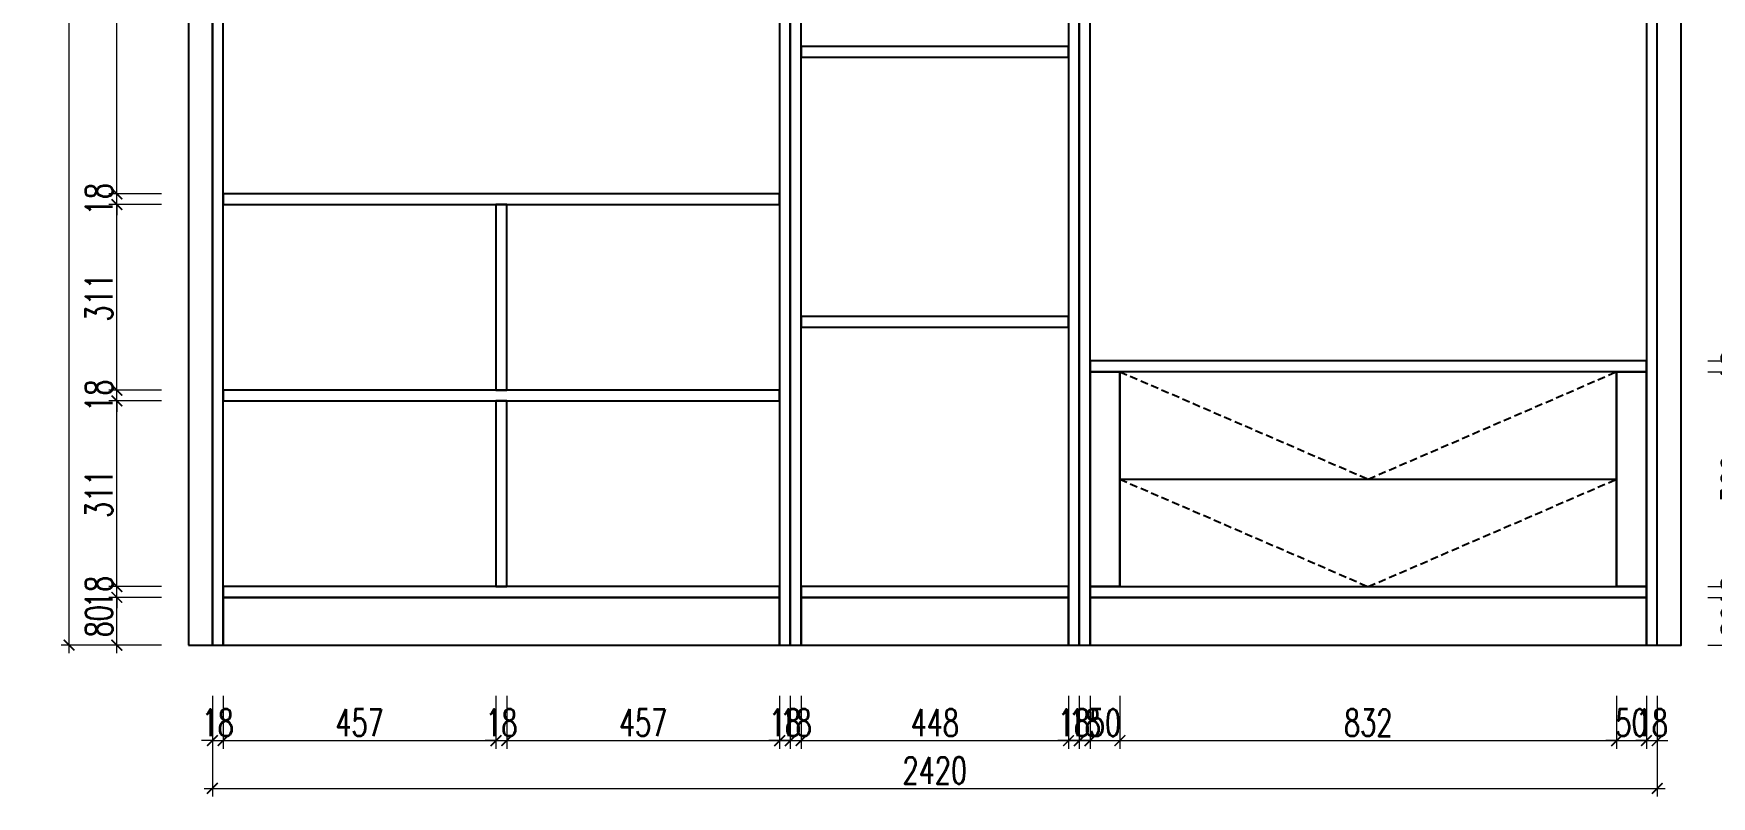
# Model space of a CAD drawing. Header units: inches. Extents: x 55314 to 59719, y -29566 to -22693.
# Drawn here: x 55463 to 58273, y -25744 to -24466 of the extents above; entities that cross this region are included whole.
import ezdxf

# ---------------------------------------------------------------- set-up
doc = ezdxf.new("R2010")
doc.units = ezdxf.units.IN
doc.header["$LTSCALE"] = 2
doc.linetypes.add('HIDDEN', pattern=[9.525, 6.35, -3.175])
for name, color, linetype in [('0-标注', 7, 'Continuous'), ('文字', 255, 'Continuous'), ('柜体', 7, 'Continuous'), ('柜体结构', 255, 'Continuous'), ('门板图层', 1, 'Continuous'), ('门板开启线', 8, 'HIDDEN'), ('门板遮罩', 7, 'Continuous')]:
    doc.layers.add(name, color=color, linetype=linetype)
doc.styles.add('DIMTEXT', font='simplex.shx', dxfattribs={"width": 0.7, "bigfont": 'gbcbig.shx'})
doc.dimstyles.new('雷神标注', dxfattribs={"dimscale": 15, "dimtxt": 3, "dimasz": 1.2, "dimexe": 0.9, "dimexo": 1, "dimgap": 0.5, "dimtad": 1, "dimdec": 0, "dimzin": 13, "dimdsep": 46, "dimtxsty": 'DIMTEXT', "dimblk1": 'ARCHTICK', "dimblk2": 'ARCHTICK', "dimsah": 1, "dimcen": 2, "dimdle": 0.9, "dimclrd": 1, "dimclre": 1, "dimclrt": 1, "dimadec": 1, "dimazin": 0, "dimtfac": 1, "dimtdec": 0, "dimtix": 1, "dimtmove": 1, "dimatfit": 3, "dimfxl": 5, "dimfxlon": 1, "dimtolj": 1, "dimtzin": 13, "dimlwd": 5, "dimlwe": 5, "dimarcsym": 0})

# ---------------------------------------------------------------- blocks, each defined once
blk = doc.blocks.new('_ARCHTICK')
at = {"color": 0, "linetype": 'ByBlock', "const_width": 0.15}
blk.add_lwpolyline([(-0.5, -0.5), (0.5, 0.5)], dxfattribs=at)
blk = doc.blocks.new('*D3')
at = {"layer": '0-标注', "color": 1, "lineweight": 5, "transparency": 16777216}
for p, q in [((55762.5, -25575.5), (55762.5, -25664)), ((55780.5, -25575.5), (55780.5, -25664)), ((55762.5, -25650.5), (55744.5, -25650.5)), ((55762.5, -25650.5), (55780.5, -25650.5)), ((55780.5, -25650.5), (55798.5, -25650.5))]:
    blk.add_line(p, q, dxfattribs=at)
at = {"layer": 'Defpoints', "color": 0, "transparency": 16777216}
for p in [(55762.5, -25490.5), (55780.5, -25490.5), (55780.5, -25650.5)]:
    blk.add_point(p, dxfattribs=at)
at = {"layer": '0-标注', "color": 1, "lineweight": 5, "transparency": 16777216, "xscale": 17.99999999999999, "yscale": 17.99999999999999, "zscale": 17.99999999999999}
blk.add_blockref('_ARCHTICK', (55762.5, -25650.5), dxfattribs=at)
at = {"layer": '0-标注', "color": 1, "lineweight": 5, "transparency": 16777216, "xscale": 17.99999999999999, "yscale": 17.99999999999999, "zscale": 17.99999999999999, "rotation": 180}
blk.add_blockref('_ARCHTICK', (55780.5, -25650.5), dxfattribs=at)
at = {"layer": '0-标注', "color": 1, "transparency": 16777216, "insert": (55771.5, -25620.5), "char_height": 45, "attachment_point": 5, "style": 'DIMTEXT'}
blk.add_mtext('\\A1;18', dxfattribs=at)
blk = doc.blocks.new('*D4')
at = {"layer": '0-标注', "color": 1, "lineweight": 5, "transparency": 16777216}
for p, q in [((55780.5, -25575.5), (55780.5, -25664)), ((56237.5, -25575.5), (56237.5, -25664)), ((55767, -25650.5), (56251, -25650.5))]:
    blk.add_line(p, q, dxfattribs=at)
at = {"layer": 'Defpoints', "color": 0, "transparency": 16777216}
for p in [(55780.5, -25490.5), (56237.5, -25490.5), (56237.5, -25650.5)]:
    blk.add_point(p, dxfattribs=at)
at = {"layer": '0-标注', "color": 1, "lineweight": 5, "transparency": 16777216, "xscale": 17.99999999999999, "yscale": 17.99999999999999, "zscale": 17.99999999999999, "rotation": 180}
blk.add_blockref('_ARCHTICK', (55780.5, -25650.5), dxfattribs=at)
at = {"layer": '0-标注', "color": 1, "lineweight": 5, "transparency": 16777216, "xscale": 17.99999999999999, "yscale": 17.99999999999999, "zscale": 17.99999999999999}
blk.add_blockref('_ARCHTICK', (56237.5, -25650.5), dxfattribs=at)
at = {"layer": '0-标注', "color": 1, "transparency": 16777216, "insert": (56009, -25620.5), "char_height": 45, "attachment_point": 5, "style": 'DIMTEXT'}
blk.add_mtext('\\A1;457', dxfattribs=at)
blk = doc.blocks.new('*D5')
at = {"layer": '0-标注', "color": 1, "lineweight": 5, "transparency": 16777216}
for p, q in [((56237.5, -25575.5), (56237.5, -25664)), ((56255.5, -25575.5), (56255.5, -25664)), ((56237.5, -25650.5), (56219.5, -25650.5)), ((56237.5, -25650.5), (56255.5, -25650.5)), ((56255.5, -25650.5), (56273.5, -25650.5))]:
    blk.add_line(p, q, dxfattribs=at)
at = {"layer": 'Defpoints', "color": 0, "transparency": 16777216}
for p in [(56237.5, -25490.5), (56255.5, -25490.5), (56255.5, -25650.5)]:
    blk.add_point(p, dxfattribs=at)
at = {"layer": '0-标注', "color": 1, "lineweight": 5, "transparency": 16777216, "xscale": 17.99999999999999, "yscale": 17.99999999999999, "zscale": 17.99999999999999}
blk.add_blockref('_ARCHTICK', (56237.5, -25650.5), dxfattribs=at)
at = {"layer": '0-标注', "color": 1, "lineweight": 5, "transparency": 16777216, "xscale": 17.99999999999999, "yscale": 17.99999999999999, "zscale": 17.99999999999999, "rotation": 180}
blk.add_blockref('_ARCHTICK', (56255.5, -25650.5), dxfattribs=at)
at = {"layer": '0-标注', "color": 1, "transparency": 16777216, "insert": (56246.5, -25620.5), "char_height": 45, "attachment_point": 5, "style": 'DIMTEXT'}
blk.add_mtext('\\A1;18', dxfattribs=at)
blk = doc.blocks.new('*D6')
at = {"layer": '0-标注', "color": 1, "lineweight": 5, "transparency": 16777216}
for p, q in [((56255.5, -25575.5), (56255.5, -25664)), ((56712.5, -25575.5), (56712.5, -25664)), ((56242, -25650.5), (56726, -25650.5))]:
    blk.add_line(p, q, dxfattribs=at)
at = {"layer": 'Defpoints', "color": 0, "transparency": 16777216}
for p in [(56255.5, -25490.5), (56712.5, -25490.5), (56712.5, -25650.5)]:
    blk.add_point(p, dxfattribs=at)
at = {"layer": '0-标注', "color": 1, "lineweight": 5, "transparency": 16777216, "xscale": 17.99999999999999, "yscale": 17.99999999999999, "zscale": 17.99999999999999, "rotation": 180}
blk.add_blockref('_ARCHTICK', (56255.5, -25650.5), dxfattribs=at)
at = {"layer": '0-标注', "color": 1, "lineweight": 5, "transparency": 16777216, "xscale": 17.99999999999999, "yscale": 17.99999999999999, "zscale": 17.99999999999999}
blk.add_blockref('_ARCHTICK', (56712.5, -25650.5), dxfattribs=at)
at = {"layer": '0-标注', "color": 1, "transparency": 16777216, "insert": (56484, -25620.5), "char_height": 45, "attachment_point": 5, "style": 'DIMTEXT'}
blk.add_mtext('\\A1;457', dxfattribs=at)
blk = doc.blocks.new('*D7')
at = {"layer": '0-标注', "color": 1, "lineweight": 5, "transparency": 16777216}
for p, q in [((56712.5, -25575.5), (56712.5, -25664)), ((56730.5, -25575.5), (56730.5, -25664)), ((56712.5, -25650.5), (56694.5, -25650.5)), ((56712.5, -25650.5), (56730.5, -25650.5)), ((56730.5, -25650.5), (56748.5, -25650.5))]:
    blk.add_line(p, q, dxfattribs=at)
at = {"layer": 'Defpoints', "color": 0, "transparency": 16777216}
for p in [(56712.5, -25490.5), (56730.5, -25490.5), (56730.5, -25650.5)]:
    blk.add_point(p, dxfattribs=at)
at = {"layer": '0-标注', "color": 1, "lineweight": 5, "transparency": 16777216, "xscale": 17.99999999999999, "yscale": 17.99999999999999, "zscale": 17.99999999999999}
blk.add_blockref('_ARCHTICK', (56712.5, -25650.5), dxfattribs=at)
at = {"layer": '0-标注', "color": 1, "lineweight": 5, "transparency": 16777216, "xscale": 17.99999999999999, "yscale": 17.99999999999999, "zscale": 17.99999999999999, "rotation": 180}
blk.add_blockref('_ARCHTICK', (56730.5, -25650.5), dxfattribs=at)
at = {"layer": '0-标注', "color": 1, "transparency": 16777216, "insert": (56721.5, -25620.5), "char_height": 45, "attachment_point": 5, "style": 'DIMTEXT'}
blk.add_mtext('\\A1;18', dxfattribs=at)
blk = doc.blocks.new('*D8')
at = {"layer": '0-标注', "color": 1, "lineweight": 5, "transparency": 16777216}
for p, q in [((56730.5, -25575.5), (56730.5, -25664)), ((56748.5, -25575.5), (56748.5, -25664)), ((56730.5, -25650.5), (56712.5, -25650.5)), ((56730.5, -25650.5), (56748.5, -25650.5)), ((56748.5, -25650.5), (56766.5, -25650.5))]:
    blk.add_line(p, q, dxfattribs=at)
at = {"layer": 'Defpoints', "color": 0, "transparency": 16777216}
for p in [(56730.5, -25490.5), (56748.5, -25490.5), (56748.5, -25650.5)]:
    blk.add_point(p, dxfattribs=at)
at = {"layer": '0-标注', "color": 1, "lineweight": 5, "transparency": 16777216, "xscale": 17.99999999999999, "yscale": 17.99999999999999, "zscale": 17.99999999999999}
blk.add_blockref('_ARCHTICK', (56730.5, -25650.5), dxfattribs=at)
at = {"layer": '0-标注', "color": 1, "lineweight": 5, "transparency": 16777216, "xscale": 17.99999999999999, "yscale": 17.99999999999999, "zscale": 17.99999999999999, "rotation": 180}
blk.add_blockref('_ARCHTICK', (56748.5, -25650.5), dxfattribs=at)
at = {"layer": '0-标注', "color": 1, "transparency": 16777216, "insert": (56739.5, -25620.5), "char_height": 45, "attachment_point": 5, "style": 'DIMTEXT'}
blk.add_mtext('\\A1;18', dxfattribs=at)
blk = doc.blocks.new('*D9')
at = {"layer": '0-标注', "color": 1, "lineweight": 5, "transparency": 16777216}
for p, q in [((56748.5, -25575.5), (56748.5, -25664)), ((57196.5, -25575.5), (57196.5, -25664)), ((56735, -25650.5), (57210, -25650.5))]:
    blk.add_line(p, q, dxfattribs=at)
at = {"layer": 'Defpoints', "color": 0, "transparency": 16777216}
for p in [(56748.5, -25490.5), (57196.5, -25490.5), (57196.5, -25650.5)]:
    blk.add_point(p, dxfattribs=at)
at = {"layer": '0-标注', "color": 1, "lineweight": 5, "transparency": 16777216, "xscale": 17.99999999999999, "yscale": 17.99999999999999, "zscale": 17.99999999999999, "rotation": 180}
blk.add_blockref('_ARCHTICK', (56748.5, -25650.5), dxfattribs=at)
at = {"layer": '0-标注', "color": 1, "lineweight": 5, "transparency": 16777216, "xscale": 17.99999999999999, "yscale": 17.99999999999999, "zscale": 17.99999999999999}
blk.add_blockref('_ARCHTICK', (57196.5, -25650.5), dxfattribs=at)
at = {"layer": '0-标注', "color": 1, "transparency": 16777216, "insert": (56972.5, -25620.5), "char_height": 45, "attachment_point": 5, "style": 'DIMTEXT'}
blk.add_mtext('\\A1;448', dxfattribs=at)
blk = doc.blocks.new('*D10')
at = {"layer": '0-标注', "color": 1, "lineweight": 5, "transparency": 16777216}
for p, q in [((57196.5, -25575.5), (57196.5, -25664)), ((57214.5, -25575.5), (57214.5, -25664)), ((57196.5, -25650.5), (57178.5, -25650.5)), ((57196.5, -25650.5), (57214.5, -25650.5)), ((57214.5, -25650.5), (57232.5, -25650.5))]:
    blk.add_line(p, q, dxfattribs=at)
at = {"layer": 'Defpoints', "color": 0, "transparency": 16777216}
for p in [(57196.5, -25490.5), (57214.5, -25490.5), (57214.5, -25650.5)]:
    blk.add_point(p, dxfattribs=at)
at = {"layer": '0-标注', "color": 1, "lineweight": 5, "transparency": 16777216, "xscale": 17.99999999999999, "yscale": 17.99999999999999, "zscale": 17.99999999999999}
blk.add_blockref('_ARCHTICK', (57196.5, -25650.5), dxfattribs=at)
at = {"layer": '0-标注', "color": 1, "lineweight": 5, "transparency": 16777216, "xscale": 17.99999999999999, "yscale": 17.99999999999999, "zscale": 17.99999999999999, "rotation": 180}
blk.add_blockref('_ARCHTICK', (57214.5, -25650.5), dxfattribs=at)
at = {"layer": '0-标注', "color": 1, "transparency": 16777216, "insert": (57205.5, -25620.5), "char_height": 45, "attachment_point": 5, "style": 'DIMTEXT'}
blk.add_mtext('\\A1;18', dxfattribs=at)
blk = doc.blocks.new('*D11')
at = {"layer": '0-标注', "color": 1, "lineweight": 5, "transparency": 16777216}
for p, q in [((57214.5, -25575.5), (57214.5, -25664)), ((57232.5, -25575.5), (57232.5, -25664)), ((57214.5, -25650.5), (57196.5, -25650.5)), ((57214.5, -25650.5), (57232.5, -25650.5)), ((57232.5, -25650.5), (57250.5, -25650.5))]:
    blk.add_line(p, q, dxfattribs=at)
at = {"layer": 'Defpoints', "color": 0, "transparency": 16777216}
for p in [(57214.5, -25490.5), (57232.5, -25490.5), (57232.5, -25650.5)]:
    blk.add_point(p, dxfattribs=at)
at = {"layer": '0-标注', "color": 1, "lineweight": 5, "transparency": 16777216, "xscale": 17.99999999999999, "yscale": 17.99999999999999, "zscale": 17.99999999999999}
blk.add_blockref('_ARCHTICK', (57214.5, -25650.5), dxfattribs=at)
at = {"layer": '0-标注', "color": 1, "lineweight": 5, "transparency": 16777216, "xscale": 17.99999999999999, "yscale": 17.99999999999999, "zscale": 17.99999999999999, "rotation": 180}
blk.add_blockref('_ARCHTICK', (57232.5, -25650.5), dxfattribs=at)
at = {"layer": '0-标注', "color": 1, "transparency": 16777216, "insert": (57223.5, -25620.5), "char_height": 45, "attachment_point": 5, "style": 'DIMTEXT'}
blk.add_mtext('\\A1;18', dxfattribs=at)
blk = doc.blocks.new('*D12')
at = {"layer": '0-标注', "color": 1, "lineweight": 5, "transparency": 16777216}
for p, q in [((57232.5, -25575.5), (57232.5, -25664)), ((57282.5, -25575.5), (57282.5, -25664)), ((57232.5, -25650.5), (57214.5, -25650.5)), ((57232.5, -25650.5), (57282.5, -25650.5)), ((57282.5, -25650.5), (57300.5, -25650.5))]:
    blk.add_line(p, q, dxfattribs=at)
at = {"layer": 'Defpoints', "color": 0, "transparency": 16777216}
for p in [(57232.5, -25490.5), (57282.5, -25490.5), (57282.5, -25650.5)]:
    blk.add_point(p, dxfattribs=at)
at = {"layer": '0-标注', "color": 1, "lineweight": 5, "transparency": 16777216, "xscale": 17.99999999999999, "yscale": 17.99999999999999, "zscale": 17.99999999999999}
blk.add_blockref('_ARCHTICK', (57232.5, -25650.5), dxfattribs=at)
at = {"layer": '0-标注', "color": 1, "lineweight": 5, "transparency": 16777216, "xscale": 17.99999999999999, "yscale": 17.99999999999999, "zscale": 17.99999999999999, "rotation": 180}
blk.add_blockref('_ARCHTICK', (57282.5, -25650.5), dxfattribs=at)
at = {"layer": '0-标注', "color": 1, "transparency": 16777216, "insert": (57257.5, -25620.5), "char_height": 45, "attachment_point": 5, "style": 'DIMTEXT'}
blk.add_mtext('\\A1;50', dxfattribs=at)
blk = doc.blocks.new('*D13')
at = {"layer": '0-标注', "color": 1, "lineweight": 5, "transparency": 16777216}
for p, q in [((57282.5, -25575.5), (57282.5, -25664)), ((58114.5, -25575.5), (58114.5, -25664)), ((57269, -25650.5), (58128, -25650.5))]:
    blk.add_line(p, q, dxfattribs=at)
at = {"layer": 'Defpoints', "color": 0, "transparency": 16777216}
for p in [(57282.5, -25490.5), (58114.5, -25490.5), (58114.5, -25650.5)]:
    blk.add_point(p, dxfattribs=at)
at = {"layer": '0-标注', "color": 1, "lineweight": 5, "transparency": 16777216, "xscale": 17.99999999999999, "yscale": 17.99999999999999, "zscale": 17.99999999999999, "rotation": 180}
blk.add_blockref('_ARCHTICK', (57282.5, -25650.5), dxfattribs=at)
at = {"layer": '0-标注', "color": 1, "lineweight": 5, "transparency": 16777216, "xscale": 17.99999999999999, "yscale": 17.99999999999999, "zscale": 17.99999999999999}
blk.add_blockref('_ARCHTICK', (58114.5, -25650.5), dxfattribs=at)
at = {"layer": '0-标注', "color": 1, "transparency": 16777216, "insert": (57698.5, -25620.5), "char_height": 45, "attachment_point": 5, "style": 'DIMTEXT'}
blk.add_mtext('\\A1;832', dxfattribs=at)
blk = doc.blocks.new('*D14')
at = {"layer": '0-标注', "color": 1, "lineweight": 5, "transparency": 16777216}
for p, q in [((58114.5, -25575.5), (58114.5, -25664)), ((58164.5, -25575.5), (58164.5, -25664)), ((58114.5, -25650.5), (58096.5, -25650.5)), ((58114.5, -25650.5), (58164.5, -25650.5)), ((58164.5, -25650.5), (58182.5, -25650.5))]:
    blk.add_line(p, q, dxfattribs=at)
at = {"layer": 'Defpoints', "color": 0, "transparency": 16777216}
for p in [(58114.5, -25490.5), (58164.5, -25490.5), (58164.5, -25650.5)]:
    blk.add_point(p, dxfattribs=at)
at = {"layer": '0-标注', "color": 1, "lineweight": 5, "transparency": 16777216, "xscale": 17.99999999999999, "yscale": 17.99999999999999, "zscale": 17.99999999999999}
blk.add_blockref('_ARCHTICK', (58114.5, -25650.5), dxfattribs=at)
at = {"layer": '0-标注', "color": 1, "lineweight": 5, "transparency": 16777216, "xscale": 17.99999999999999, "yscale": 17.99999999999999, "zscale": 17.99999999999999, "rotation": 180}
blk.add_blockref('_ARCHTICK', (58164.5, -25650.5), dxfattribs=at)
at = {"layer": '0-标注', "color": 1, "transparency": 16777216, "insert": (58139.5, -25620.5), "char_height": 45, "attachment_point": 5, "style": 'DIMTEXT'}
blk.add_mtext('\\A1;50', dxfattribs=at)
blk = doc.blocks.new('*D15')
at = {"layer": '0-标注', "color": 1, "lineweight": 5, "transparency": 16777216}
for p, q in [((58164.5, -25575.5), (58164.5, -25664)), ((58182.5, -25575.5), (58182.5, -25664)), ((58164.5, -25650.5), (58146.5, -25650.5)), ((58164.5, -25650.5), (58182.5, -25650.5)), ((58182.5, -25650.5), (58200.5, -25650.5))]:
    blk.add_line(p, q, dxfattribs=at)
at = {"layer": 'Defpoints', "color": 0, "transparency": 16777216}
for p in [(58164.5, -25490.5), (58182.5, -25490.5), (58182.5, -25650.5)]:
    blk.add_point(p, dxfattribs=at)
at = {"layer": '0-标注', "color": 1, "lineweight": 5, "transparency": 16777216, "xscale": 17.99999999999999, "yscale": 17.99999999999999, "zscale": 17.99999999999999}
blk.add_blockref('_ARCHTICK', (58164.5, -25650.5), dxfattribs=at)
at = {"layer": '0-标注', "color": 1, "lineweight": 5, "transparency": 16777216, "xscale": 17.99999999999999, "yscale": 17.99999999999999, "zscale": 17.99999999999999, "rotation": 180}
blk.add_blockref('_ARCHTICK', (58182.5, -25650.5), dxfattribs=at)
at = {"layer": '0-标注', "color": 1, "transparency": 16777216, "insert": (58173.5, -25620.5), "char_height": 45, "attachment_point": 5, "style": 'DIMTEXT'}
blk.add_mtext('\\A1;18', dxfattribs=at)
blk = doc.blocks.new('*D16')
at = {"layer": '0-标注', "color": 1, "lineweight": 5, "transparency": 16777216}
for p, q in [((55762.5, -25655.5), (55762.5, -25744)), ((58182.5, -25655.5), (58182.5, -25744)), ((55749, -25730.5), (58196, -25730.5))]:
    blk.add_line(p, q, dxfattribs=at)
at = {"layer": 'Defpoints', "color": 0, "transparency": 16777216}
for p in [(55762.5, -25490.5), (58182.5, -25490.5), (58182.5, -25730.5)]:
    blk.add_point(p, dxfattribs=at)
at = {"layer": '0-标注', "color": 1, "lineweight": 5, "transparency": 16777216, "xscale": 17.99999999999999, "yscale": 17.99999999999999, "zscale": 17.99999999999999, "rotation": 180}
blk.add_blockref('_ARCHTICK', (55762.5, -25730.5), dxfattribs=at)
at = {"layer": '0-标注', "color": 1, "lineweight": 5, "transparency": 16777216, "xscale": 17.99999999999999, "yscale": 17.99999999999999, "zscale": 17.99999999999999}
blk.add_blockref('_ARCHTICK', (58182.5, -25730.5), dxfattribs=at)
at = {"layer": '0-标注', "color": 1, "transparency": 16777216, "insert": (56972.5, -25700.5), "char_height": 45, "attachment_point": 5, "style": 'DIMTEXT'}
blk.add_mtext('\\A1;2420', dxfattribs=at)
blk = doc.blocks.new('*D17')
at = {"layer": '0-标注', "color": 1, "lineweight": 5, "transparency": 16777216}
for p, q in [((55602.5, -25504), (55602.5, -25397)), ((55677.5, -25410.5), (55589, -25410.5)), ((55677.5, -25490.5), (55589, -25490.5))]:
    blk.add_line(p, q, dxfattribs=at)
at = {"layer": 'Defpoints', "color": 0, "transparency": 16777216}
for p in [(55602.5, -25410.5), (55762.5, -25410.5), (55762.5, -25490.5)]:
    blk.add_point(p, dxfattribs=at)
at = {"layer": '0-标注', "color": 1, "lineweight": 5, "transparency": 16777216, "xscale": 17.99999999999999, "yscale": 17.99999999999999, "zscale": 17.99999999999999}
for p, rotation in [((55602.5, -25410.5), 90), ((55602.5, -25490.5), 270)]:
    blk.add_blockref('_ARCHTICK', p, dxfattribs=dict(at, rotation=rotation))
at = {"layer": '0-标注', "color": 1, "transparency": 16777216, "insert": (55572.5, -25450.5), "char_height": 45, "attachment_point": 5, "rotation": 90, "style": 'DIMTEXT'}
blk.add_mtext('\\A1;80', dxfattribs=at)
blk = doc.blocks.new('*D18')
at = {"layer": '0-标注', "color": 1, "lineweight": 5, "transparency": 16777216}
for p, q in [((55602.5, -25392.5), (55602.5, -25374.5)), ((55677.5, -25392.5), (55589, -25392.5)), ((55602.5, -25410.5), (55602.5, -25392.5)), ((55677.5, -25410.5), (55589, -25410.5)), ((55602.5, -25410.5), (55602.5, -25428.5))]:
    blk.add_line(p, q, dxfattribs=at)
at = {"layer": 'Defpoints', "color": 0, "transparency": 16777216}
for p in [(55602.5, -25392.5), (55762.5, -25392.5), (55762.5, -25410.5)]:
    blk.add_point(p, dxfattribs=at)
at = {"layer": '0-标注', "color": 1, "lineweight": 5, "transparency": 16777216, "xscale": 17.99999999999999, "yscale": 17.99999999999999, "zscale": 17.99999999999999}
for p, rotation in [((55602.5, -25392.5), 270), ((55602.5, -25410.5), 90)]:
    blk.add_blockref('_ARCHTICK', p, dxfattribs=dict(at, rotation=rotation))
at = {"layer": '0-标注', "color": 1, "transparency": 16777216, "insert": (55572.5, -25401.5), "char_height": 45, "attachment_point": 5, "rotation": 90, "style": 'DIMTEXT'}
blk.add_mtext('\\A1;18', dxfattribs=at)
blk = doc.blocks.new('*D19')
at = {"layer": '0-标注', "color": 1, "lineweight": 5, "transparency": 16777216}
for p, q in [((55602.5, -25406), (55602.5, -25068)), ((55677.5, -25081.5), (55589, -25081.5)), ((55677.5, -25392.5), (55589, -25392.5))]:
    blk.add_line(p, q, dxfattribs=at)
at = {"layer": 'Defpoints', "color": 0, "transparency": 16777216}
for p in [(55602.5, -25081.5), (55762.5, -25081.5), (55762.5, -25392.5)]:
    blk.add_point(p, dxfattribs=at)
at = {"layer": '0-标注', "color": 1, "lineweight": 5, "transparency": 16777216, "xscale": 17.99999999999999, "yscale": 17.99999999999999, "zscale": 17.99999999999999}
for p, rotation in [((55602.5, -25081.5), 90), ((55602.5, -25392.5), 270)]:
    blk.add_blockref('_ARCHTICK', p, dxfattribs=dict(at, rotation=rotation))
at = {"layer": '0-标注', "color": 1, "transparency": 16777216, "insert": (55572.5, -25237), "char_height": 45, "attachment_point": 5, "rotation": 90, "style": 'DIMTEXT'}
blk.add_mtext('\\A1;311', dxfattribs=at)
blk = doc.blocks.new('*D20')
at = {"layer": '0-标注', "color": 1, "lineweight": 5, "transparency": 16777216}
for p, q in [((55677.5, -25063.5), (55589, -25063.5)), ((55602.5, -25063.5), (55602.5, -25045.5)), ((55602.5, -25081.5), (55602.5, -25063.5)), ((55677.5, -25081.5), (55589, -25081.5)), ((55602.5, -25081.5), (55602.5, -25099.5))]:
    blk.add_line(p, q, dxfattribs=at)
at = {"layer": 'Defpoints', "color": 0, "transparency": 16777216}
for p in [(55602.5, -25063.5), (55762.5, -25063.5), (55762.5, -25081.5)]:
    blk.add_point(p, dxfattribs=at)
at = {"layer": '0-标注', "color": 1, "lineweight": 5, "transparency": 16777216, "xscale": 17.99999999999999, "yscale": 17.99999999999999, "zscale": 17.99999999999999}
for p, rotation in [((55602.5, -25063.5), 270), ((55602.5, -25081.5), 90)]:
    blk.add_blockref('_ARCHTICK', p, dxfattribs=dict(at, rotation=rotation))
at = {"layer": '0-标注', "color": 1, "transparency": 16777216, "insert": (55572.5, -25072.5), "char_height": 45, "attachment_point": 5, "rotation": 90, "style": 'DIMTEXT'}
blk.add_mtext('\\A1;18', dxfattribs=at)
blk = doc.blocks.new('*D21')
at = {"layer": '0-标注', "color": 1, "lineweight": 5, "transparency": 16777216}
for p, q in [((55677.5, -24752.5), (55589, -24752.5)), ((55602.5, -25077), (55602.5, -24739)), ((55677.5, -25063.5), (55589, -25063.5))]:
    blk.add_line(p, q, dxfattribs=at)
at = {"layer": 'Defpoints', "color": 0, "transparency": 16777216}
for p in [(55602.5, -24752.5), (55762.5, -24752.5), (55762.5, -25063.5)]:
    blk.add_point(p, dxfattribs=at)
at = {"layer": '0-标注', "color": 1, "lineweight": 5, "transparency": 16777216, "xscale": 17.99999999999999, "yscale": 17.99999999999999, "zscale": 17.99999999999999}
for p, rotation in [((55602.5, -24752.5), 90), ((55602.5, -25063.5), 270)]:
    blk.add_blockref('_ARCHTICK', p, dxfattribs=dict(at, rotation=rotation))
at = {"layer": '0-标注', "color": 1, "transparency": 16777216, "insert": (55572.5, -24908), "char_height": 45, "attachment_point": 5, "rotation": 90, "style": 'DIMTEXT'}
blk.add_mtext('\\A1;311', dxfattribs=at)
blk = doc.blocks.new('*D22')
at = {"layer": '0-标注', "color": 1, "lineweight": 5, "transparency": 16777216}
for p, q in [((55602.5, -24734.5), (55602.5, -24716.5)), ((55677.5, -24734.5), (55589, -24734.5)), ((55677.5, -24752.5), (55589, -24752.5)), ((55602.5, -24752.5), (55602.5, -24734.5)), ((55602.5, -24752.5), (55602.5, -24770.5))]:
    blk.add_line(p, q, dxfattribs=at)
at = {"layer": 'Defpoints', "color": 0, "transparency": 16777216}
for p in [(55602.5, -24734.5), (55762.5, -24734.5), (55762.5, -24752.5)]:
    blk.add_point(p, dxfattribs=at)
at = {"layer": '0-标注', "color": 1, "lineweight": 5, "transparency": 16777216, "xscale": 17.99999999999999, "yscale": 17.99999999999999, "zscale": 17.99999999999999}
for p, rotation in [((55602.5, -24734.5), 270), ((55602.5, -24752.5), 90)]:
    blk.add_blockref('_ARCHTICK', p, dxfattribs=dict(at, rotation=rotation))
at = {"layer": '0-标注', "color": 1, "transparency": 16777216, "insert": (55572.5, -24743.5), "char_height": 45, "attachment_point": 5, "rotation": 90, "style": 'DIMTEXT'}
blk.add_mtext('\\A1;18', dxfattribs=at)
blk = doc.blocks.new('*D23')
at = {"layer": '0-标注', "color": 1, "lineweight": 5, "transparency": 16777216}
for p, q in [((55602.5, -24748), (55602.5, -23603)), ((55677.5, -23616.5), (55589, -23616.5)), ((55677.5, -24734.5), (55589, -24734.5))]:
    blk.add_line(p, q, dxfattribs=at)
at = {"layer": 'Defpoints', "color": 0, "transparency": 16777216}
for p in [(55602.5, -23616.5), (55762.5, -23616.5), (55762.5, -24734.5)]:
    blk.add_point(p, dxfattribs=at)
at = {"layer": '0-标注', "color": 1, "lineweight": 5, "transparency": 16777216, "xscale": 17.99999999999999, "yscale": 17.99999999999999, "zscale": 17.99999999999999}
for p, rotation in [((55602.5, -23616.5), 90), ((55602.5, -24734.5), 270)]:
    blk.add_blockref('_ARCHTICK', p, dxfattribs=dict(at, rotation=rotation))
at = {"layer": '0-标注', "color": 1, "transparency": 16777216, "insert": (55572.5, -24175.5), "char_height": 45, "attachment_point": 5, "rotation": 90, "style": 'DIMTEXT'}
blk.add_mtext('\\A1;1118', dxfattribs=at)
blk = doc.blocks.new('*D27')
at = {"layer": '0-标注', "color": 1, "lineweight": 5, "transparency": 16777216}
for p, q in [((55522.5, -25504), (55522.5, -23117)), ((55597.5, -23130.5), (55509, -23130.5)), ((55597.5, -25490.5), (55509, -25490.5))]:
    blk.add_line(p, q, dxfattribs=at)
at = {"layer": 'Defpoints', "color": 0, "transparency": 16777216}
for p in [(55522.5, -23130.5), (55762.5, -23130.5), (55762.5, -25490.5)]:
    blk.add_point(p, dxfattribs=at)
at = {"layer": '0-标注', "color": 1, "lineweight": 5, "transparency": 16777216, "xscale": 17.99999999999999, "yscale": 17.99999999999999, "zscale": 17.99999999999999}
for p, rotation in [((55522.5, -23130.5), 90), ((55522.5, -25490.5), 270)]:
    blk.add_blockref('_ARCHTICK', p, dxfattribs=dict(at, rotation=rotation))
at = {"layer": '0-标注', "color": 1, "transparency": 16777216, "insert": (55492.5, -24310.5), "char_height": 45, "attachment_point": 5, "rotation": 90, "style": 'DIMTEXT'}
blk.add_mtext('\\A1;2360', dxfattribs=at)
blk = doc.blocks.new('*D38')
at = {"layer": '0-标注', "color": 1, "lineweight": 5, "transparency": 16777216}
for p, q in [((58342.5, -25504), (58342.5, -25397)), ((58267.5, -25410.5), (58356, -25410.5)), ((58267.5, -25490.5), (58356, -25490.5))]:
    blk.add_line(p, q, dxfattribs=at)
at = {"layer": 'Defpoints', "color": 0, "transparency": 16777216}
for p in [(58182.5, -25410.5), (58342.5, -25410.5), (58182.5, -25490.5)]:
    blk.add_point(p, dxfattribs=at)
at = {"layer": '0-标注', "color": 1, "lineweight": 5, "transparency": 16777216, "xscale": 17.99999999999999, "yscale": 17.99999999999999, "zscale": 17.99999999999999}
for p, rotation in [((58342.5, -25410.5), 90), ((58342.5, -25490.5), 270)]:
    blk.add_blockref('_ARCHTICK', p, dxfattribs=dict(at, rotation=rotation))
at = {"layer": '0-标注', "color": 1, "transparency": 16777216, "insert": (58312.5, -25450.5), "char_height": 45, "attachment_point": 5, "rotation": 90, "style": 'DIMTEXT'}
blk.add_mtext('\\A1;80', dxfattribs=at)
blk = doc.blocks.new('*D39')
at = {"layer": '0-标注', "color": 1, "lineweight": 5, "transparency": 16777216}
for p, q in [((58342.5, -25392.5), (58342.5, -25374.5)), ((58267.5, -25392.5), (58356, -25392.5)), ((58342.5, -25410.5), (58342.5, -25392.5)), ((58267.5, -25410.5), (58356, -25410.5)), ((58342.5, -25410.5), (58342.5, -25428.5))]:
    blk.add_line(p, q, dxfattribs=at)
at = {"layer": 'Defpoints', "color": 0, "transparency": 16777216}
for p in [(58182.5, -25392.5), (58342.5, -25392.5), (58182.5, -25410.5)]:
    blk.add_point(p, dxfattribs=at)
at = {"layer": '0-标注', "color": 1, "lineweight": 5, "transparency": 16777216, "xscale": 17.99999999999999, "yscale": 17.99999999999999, "zscale": 17.99999999999999}
for p, rotation in [((58342.5, -25392.5), 270), ((58342.5, -25410.5), 90)]:
    blk.add_blockref('_ARCHTICK', p, dxfattribs=dict(at, rotation=rotation))
at = {"layer": '0-标注', "color": 1, "transparency": 16777216, "insert": (58312.5, -25401.5), "char_height": 45, "attachment_point": 5, "rotation": 90, "style": 'DIMTEXT'}
blk.add_mtext('\\A1;18', dxfattribs=at)
blk = doc.blocks.new('*D40')
at = {"layer": '0-标注', "color": 1, "lineweight": 5, "transparency": 16777216}
for p, q in [((58267.5, -25032.5), (58356, -25032.5)), ((58342.5, -25406), (58342.5, -25019)), ((58267.5, -25392.5), (58356, -25392.5))]:
    blk.add_line(p, q, dxfattribs=at)
at = {"layer": 'Defpoints', "color": 0, "transparency": 16777216}
for p in [(58182.5, -25032.5), (58342.5, -25032.5), (58182.5, -25392.5)]:
    blk.add_point(p, dxfattribs=at)
at = {"layer": '0-标注', "color": 1, "lineweight": 5, "transparency": 16777216, "xscale": 17.99999999999999, "yscale": 17.99999999999999, "zscale": 17.99999999999999}
for p, rotation in [((58342.5, -25032.5), 90), ((58342.5, -25392.5), 270)]:
    blk.add_blockref('_ARCHTICK', p, dxfattribs=dict(at, rotation=rotation))
at = {"layer": '0-标注', "color": 1, "transparency": 16777216, "insert": (58312.5, -25212.5), "char_height": 45, "attachment_point": 5, "rotation": 90, "style": 'DIMTEXT'}
blk.add_mtext('\\A1;360', dxfattribs=at)
blk = doc.blocks.new('*D41')
at = {"layer": '0-标注', "color": 1, "lineweight": 5, "transparency": 16777216}
for p, q in [((58342.5, -25014.5), (58342.5, -24996.5)), ((58267.5, -25014.5), (58356, -25014.5)), ((58267.5, -25032.5), (58356, -25032.5)), ((58342.5, -25032.5), (58342.5, -25014.5)), ((58342.5, -25032.5), (58342.5, -25050.5))]:
    blk.add_line(p, q, dxfattribs=at)
at = {"layer": 'Defpoints', "color": 0, "transparency": 16777216}
for p in [(58182.5, -25014.5), (58182.5, -25032.5), (58342.5, -25014.5)]:
    blk.add_point(p, dxfattribs=at)
at = {"layer": '0-标注', "color": 1, "lineweight": 5, "transparency": 16777216, "xscale": 17.99999999999999, "yscale": 17.99999999999999, "zscale": 17.99999999999999}
for p, rotation in [((58342.5, -25014.5), 270), ((58342.5, -25032.5), 90)]:
    blk.add_blockref('_ARCHTICK', p, dxfattribs=dict(at, rotation=rotation))
at = {"layer": '0-标注', "color": 1, "transparency": 16777216, "insert": (58312.5, -25023.5), "char_height": 45, "attachment_point": 5, "rotation": 90, "style": 'DIMTEXT'}
blk.add_mtext('\\A1;18', dxfattribs=at)
blk = doc.blocks.new('*D42')
at = {"layer": '0-标注', "color": 1, "lineweight": 5, "transparency": 16777216}
for p, q in [((58342.5, -25028), (58342.5, -23603)), ((58267.5, -23616.5), (58356, -23616.5)), ((58267.5, -25014.5), (58356, -25014.5))]:
    blk.add_line(p, q, dxfattribs=at)
at = {"layer": 'Defpoints', "color": 0, "transparency": 16777216}
for p in [(58182.5, -23616.5), (58342.5, -23616.5), (58182.5, -25014.5)]:
    blk.add_point(p, dxfattribs=at)
at = {"layer": '0-标注', "color": 1, "lineweight": 5, "transparency": 16777216, "xscale": 17.99999999999999, "yscale": 17.99999999999999, "zscale": 17.99999999999999}
for p, rotation in [((58342.5, -23616.5), 90), ((58342.5, -25014.5), 270)]:
    blk.add_blockref('_ARCHTICK', p, dxfattribs=dict(at, rotation=rotation))
at = {"layer": '0-标注', "color": 1, "transparency": 16777216, "insert": (58312.5, -24315.5), "char_height": 45, "attachment_point": 5, "rotation": 90, "style": 'DIMTEXT'}
blk.add_mtext('\\A1;1398', dxfattribs=at)
blk = doc.blocks.new('*D46')
at = {"layer": '0-标注', "color": 1, "lineweight": 5, "transparency": 16777216}
for p, q in [((58422.5, -25504), (58422.5, -23117)), ((58347.5, -23130.5), (58436, -23130.5)), ((58347.5, -25490.5), (58436, -25490.5))]:
    blk.add_line(p, q, dxfattribs=at)
at = {"layer": 'Defpoints', "color": 0, "transparency": 16777216}
for p in [(58182.5, -23130.5), (58422.5, -23130.5), (58182.5, -25490.5)]:
    blk.add_point(p, dxfattribs=at)
at = {"layer": '0-标注', "color": 1, "lineweight": 5, "transparency": 16777216, "xscale": 17.99999999999999, "yscale": 17.99999999999999, "zscale": 17.99999999999999}
for p, rotation in [((58422.5, -23130.5), 90), ((58422.5, -25490.5), 270)]:
    blk.add_blockref('_ARCHTICK', p, dxfattribs=dict(at, rotation=rotation))
at = {"layer": '0-标注', "color": 1, "transparency": 16777216, "insert": (58392.5, -24310.5), "char_height": 45, "attachment_point": 5, "rotation": 90, "style": 'DIMTEXT'}
blk.add_mtext('\\A1;2360', dxfattribs=at)

msp = doc.modelspace()

# ---------------------------------------------------------------- linework, layer by layer
at = {"layer": '文字'}
msp.add_lwpolyline([(55722.5, -25490.5), (58222.5, -25490.5), (58222.5, -23090.5), (55722.5, -23090.5)], close=True, dxfattribs=at)
at = {"layer": '柜体'}
for p, q in [((55762.5, -25490.5), (55762.5, -23090.5)), ((58182.5, -25490.5), (58182.5, -23090.5))]:
    msp.add_line(p, q, dxfattribs=at)
at = {"layer": '柜体结构'}
for points in [[(55762.5, -25490.5), (55780.5, -25490.5), (55780.5, -23130.5), (55762.5, -23130.5)], [(56712.5, -25490.5), (56730.5, -25490.5), (56730.5, -23130.5), (56712.5, -23130.5)], [(56730.5, -25490.5), (56748.5, -25490.5), (56748.5, -23130.5), (56730.5, -23130.5)], [(57196.5, -25490.5), (57214.5, -25490.5), (57214.5, -23130.5), (57196.5, -23130.5)], [(57214.5, -25490.5), (57232.5, -25490.5), (57232.5, -23130.5), (57214.5, -23130.5)], [(58164.5, -25490.5), (58182.5, -25490.5), (58182.5, -23130.5), (58164.5, -23130.5)], [(56748.5, -24505.7), (57196.5, -24505.7), (57196.5, -24487.7), (56748.5, -24487.7)], [(55780.5, -24752.5), (56712.5, -24752.5), (56712.5, -24734.5), (55780.5, -24734.5)], [(56237.5, -25063.5), (56255.5, -25063.5), (56255.5, -24752.5), (56237.5, -24752.5)], [(56748.5, -24958.1), (57196.5, -24958.1), (57196.5, -24940.1), (56748.5, -24940.1)], [(57232.5, -25032.5), (58164.5, -25032.5), (58164.5, -25014.5), (57232.5, -25014.5)], [(57232.5, -25392.5), (57282.5, -25392.5), (57282.5, -25032.5), (57232.5, -25032.5)], [(58114.5, -25392.5), (58164.5, -25392.5), (58164.5, -25032.5), (58114.5, -25032.5)], [(55780.5, -25081.5), (56712.5, -25081.5), (56712.5, -25063.5), (55780.5, -25063.5)], [(56237.5, -25392.5), (56255.5, -25392.5), (56255.5, -25081.5), (56237.5, -25081.5)], [(55780.5, -25410.5), (56712.5, -25410.5), (56712.5, -25392.5), (55780.5, -25392.5)], [(56748.5, -25410.5), (57196.5, -25410.5), (57196.5, -25392.5), (56748.5, -25392.5)], [(57232.5, -25410.5), (58164.5, -25410.5), (58164.5, -25392.5), (57232.5, -25392.5)], [(55780.5, -25490.5), (56712.5, -25490.5), (56712.5, -25410.5), (55780.5, -25410.5)], [(56748.5, -25490.5), (57196.5, -25490.5), (57196.5, -25410.5), (56748.5, -25410.5)], [(57232.5, -25490.5), (58164.5, -25490.5), (58164.5, -25410.5), (57232.5, -25410.5)]]:
    msp.add_lwpolyline(points, close=True, dxfattribs=at)
at = {"layer": '柜体结构', "elevation": -512}
for points in [[(55780.5, -25490.5), (56712.5, -25490.5), (56712.5, -25410.5), (55780.5, -25410.5)], [(56748.5, -25490.5), (57196.5, -25490.5), (57196.5, -25410.5), (56748.5, -25410.5)], [(57232.5, -25490.5), (58164.5, -25490.5), (58164.5, -25410.5), (57232.5, -25410.5)]]:
    msp.add_lwpolyline(points, close=True, dxfattribs=at)

# ---------------------------------------------------------------- dimensions: what is measured, and where the dimension line sits
at = {"layer": '0-标注'}
for p1, p2, distance, picture, middle in [((55762.5, -25490.5), (55762.5, -23130.5), 240, '*D27', (55492.5, -24310.5)), ((58182.5, -25490.5), (58182.5, -23130.5), -240, '*D46', (58392.5, -24310.5)), ((55762.5, -24734.5), (55762.5, -23616.5), 160, '*D23', (55572.5, -24175.5)), ((58182.5, -25014.5), (58182.5, -23616.5), -160, '*D42', (58312.5, -24315.5)), ((55762.5, -24752.5), (55762.5, -24734.5), 160, '*D22', (55572.5, -24743.5)), ((55762.5, -25063.5), (55762.5, -24752.5), 160, '*D21', (55572.5, -24908)), ((58182.5, -25032.5), (58182.5, -25014.5), -160, '*D41', (58312.5, -25023.5)), ((55762.5, -25081.5), (55762.5, -25063.5), 160, '*D20', (55572.5, -25072.5)), ((58182.5, -25392.5), (58182.5, -25032.5), -160, '*D40', (58312.5, -25212.5)), ((55762.5, -25392.5), (55762.5, -25081.5), 160, '*D19', (55572.5, -25237)), ((55762.5, -25410.5), (55762.5, -25392.5), 160, '*D18', (55572.5, -25401.5)), ((58182.5, -25410.5), (58182.5, -25392.5), -160, '*D39', (58312.5, -25401.5)), ((55762.5, -25490.5), (55762.5, -25410.5), 160, '*D17', (55572.5, -25450.5)), ((58182.5, -25490.5), (58182.5, -25410.5), -160, '*D38', (58312.5, -25450.5)), ((55762.5, -25490.5), (55780.5, -25490.5), -160, '*D3', (55771.5, -25620.5)), ((55762.5, -25490.5), (58182.5, -25490.5), -240, '*D16', (56972.5, -25700.5)), ((55780.5, -25490.5), (56237.5, -25490.5), -160, '*D4', (56009, -25620.5)), ((56237.5, -25490.5), (56255.5, -25490.5), -160, '*D5', (56246.5, -25620.5)), ((56255.5, -25490.5), (56712.5, -25490.5), -160, '*D6', (56484, -25620.5)), ((56712.5, -25490.5), (56730.5, -25490.5), -160, '*D7', (56721.5, -25620.5)), ((56730.5, -25490.5), (56748.5, -25490.5), -160, '*D8', (56739.5, -25620.5)), ((56748.5, -25490.5), (57196.5, -25490.5), -160, '*D9', (56972.5, -25620.5)), ((57196.5, -25490.5), (57214.5, -25490.5), -160, '*D10', (57205.5, -25620.5)), ((57214.5, -25490.5), (57232.5, -25490.5), -160, '*D11', (57223.5, -25620.5)), ((57232.5, -25490.5), (57282.5, -25490.5), -160, '*D12', (57257.5, -25620.5)), ((57282.5, -25490.5), (58114.5, -25490.5), -160, '*D13', (57698.5, -25620.5)), ((58114.5, -25490.5), (58164.5, -25490.5), -160, '*D14', (58139.5, -25620.5)), ((58164.5, -25490.5), (58182.5, -25490.5), -160, '*D15', (58173.5, -25620.5))]:
    dim = msp.add_aligned_dim(p1=p1, p2=p2, distance=distance, dimstyle='雷神标注', dxfattribs=at)
    dim.commit()
    dim.dimension.update_dxf_attribs({"geometry": picture, "text_midpoint": middle})

# ---------------------------------------------------------------- next in the draw order: wipeouts: each hides what was drawn before it
msp.add_wipeout([(57282.5, -25392.5), (58114.5, -25392.5), (58114.5, -25212.5), (57282.5, -25212.5)]).dxf.layer = '门板遮罩'

# ---------------------------------------------------------------- next in the draw order: linework, layer by layer
at = {"layer": '门板图层'}
msp.add_lwpolyline([(57282.5, -25392.5), (58114.5, -25392.5), (58114.5, -25212.5), (57282.5, -25212.5)], close=True, dxfattribs=at)
at = {"layer": '门板开启线'}
msp.add_lwpolyline([(57282.5, -25212.5), (57698.5, -25392.5), (58114.5, -25212.5)], dxfattribs=at)

# ---------------------------------------------------------------- next in the draw order: wipeouts: each hides what was drawn before it
msp.add_wipeout([(57282.5, -25212.5), (58114.5, -25212.5), (58114.5, -25032.5), (57282.5, -25032.5)]).dxf.layer = '门板遮罩'

# ---------------------------------------------------------------- next in the draw order: linework, layer by layer
at = {"layer": '门板图层'}
msp.add_lwpolyline([(57282.5, -25212.5), (58114.5, -25212.5), (58114.5, -25032.5), (57282.5, -25032.5)], close=True, dxfattribs=at)
at = {"layer": '门板开启线'}
msp.add_lwpolyline([(57282.5, -25032.5), (57698.5, -25212.5), (58114.5, -25032.5)], dxfattribs=at)

doc.saveas('drawing.dxf')
